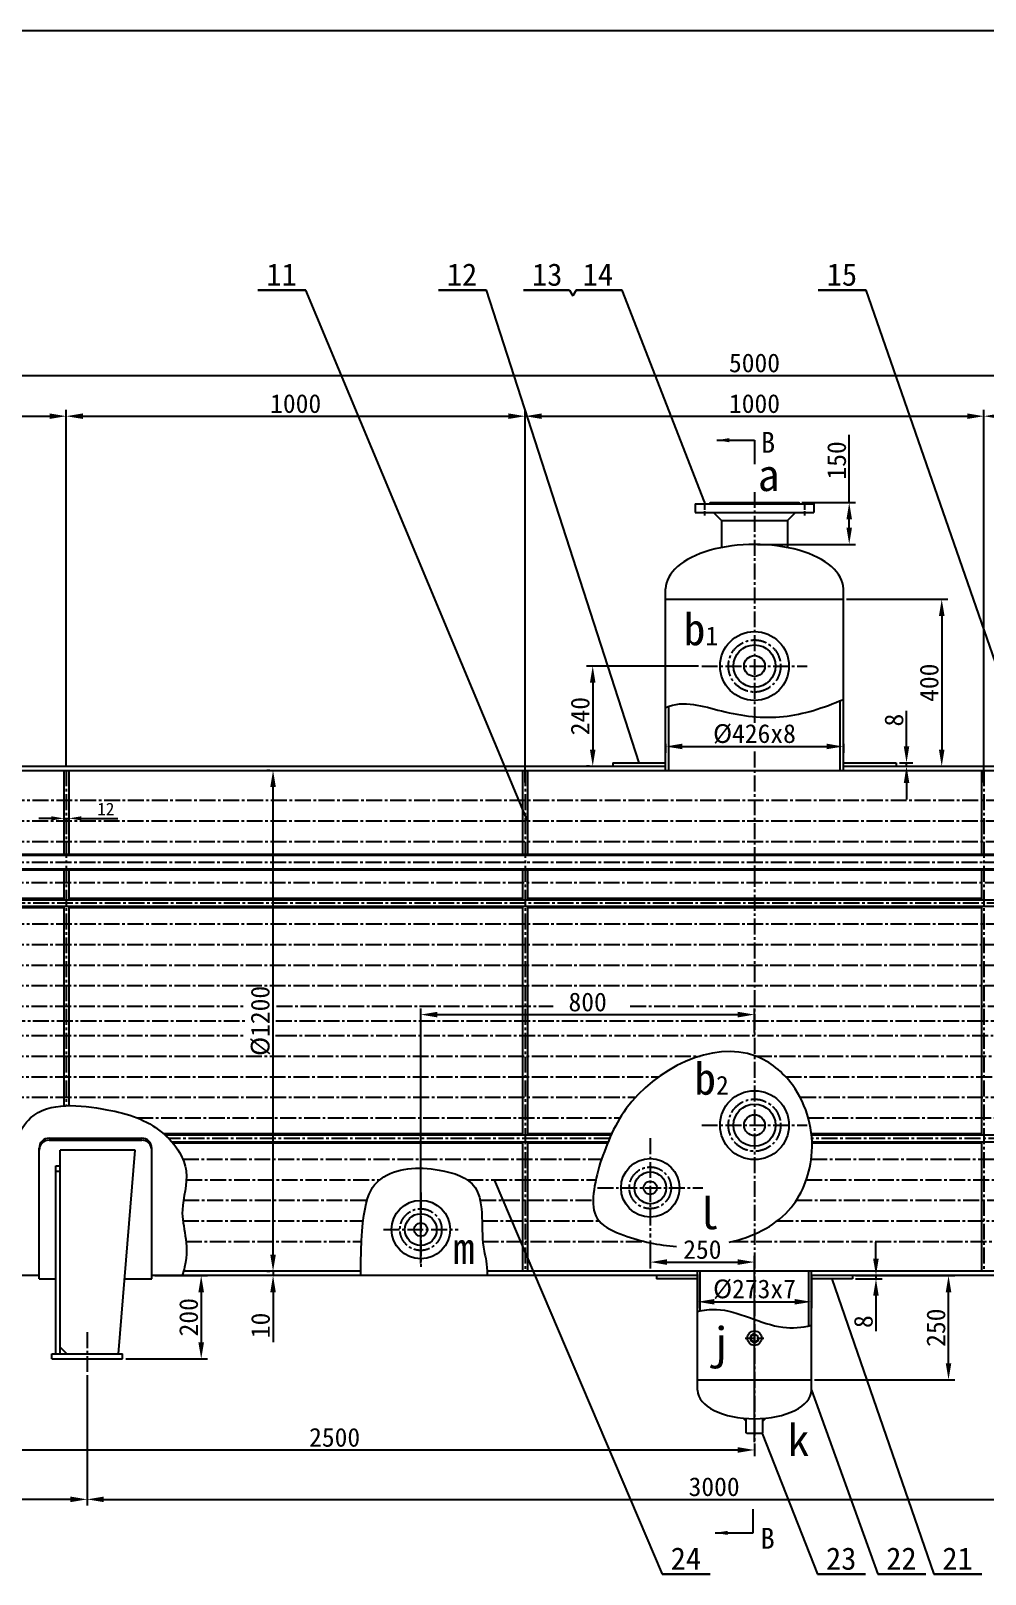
# Model space of a CAD drawing. Header units: millimetres. Extents: x -79479 to -67856, y 5358 to 13535.
# Drawn here: x -75238 to -72950, y 9838 to 13535 of the extents above; entities that cross this region are included whole.
import ezdxf

# ---------------------------------------------------------------- set-up
doc = ezdxf.new("R2010")
doc.units = ezdxf.units.MM
doc.linetypes.add('CENTER2', pattern=[28.575, 19.05, -3.175, 3.175, -3.175])
for name, color, linetype in [('1', 1, 'Continuous'), ('中心线', 1, 'CENTER2'), ('明细', 6, 'Continuous'), ('标注文字', 6, 'Continuous'), ('粗实线', 7, 'Continuous'), ('细实线', 3, 'Continuous')]:
    doc.layers.add(name, color=color, linetype=linetype)
doc.styles.add('样式 1', font='')
doc.styles.get('样式 1').set_extended_font_data('仿宋_GB2312')
doc.dimstyles.new('ISO-25', dxfattribs={"dimtxt": 2.5, "dimasz": 2.5, "dimexe": 1.25, "dimexo": 0.625, "dimtad": 1, "dimdsep": 46, "dimtxsty": 'Standard', "dimcen": 2.5, "dimadec": 0, "dimazin": 0, "dimtfac": 1, "dimtmove": 0, "dimatfit": 3, "dimfxl": 0, "dimarcsym": 0})

# ---------------------------------------------------------------- blocks, each defined once
blk = doc.blocks.new('*D51')
at = {"layer": 'Defpoints', "color": 0}
for p in [(-70753, 12709), (-76253, 11783.6), (-70753, 11783.6)]:
    blk.add_point(p, dxfattribs=at)
at = {"layer": '细实线', "color": 0, "lineweight": -2}
for p, q in [((-76253, 11791.1), (-76253, 12724)), ((-70753, 11791.1), (-70753, 12724)), ((-76213, 12709), (-70793, 12709))]:
    blk.add_line(p, q, dxfattribs=at)
at = {"layer": '细实线', "color": 0}
for points in [[(-76213, 12715.6), (-76213, 12702.3), (-76253, 12709)], [(-70793, 12715.6), (-70793, 12702.3), (-70753, 12709)]]:
    blk.add_solid(points, dxfattribs=at)
at = {"layer": '细实线', "color": 0, "insert": (-73503, 12739), "char_height": 45, "attachment_point": 5}
blk.add_mtext('5000', dxfattribs=at)
blk = doc.blocks.new('*D52')
at = {"layer": 'Defpoints', "color": 0}
for p in [(-73290, 12173.1), (-73163, 11773.1), (-73054.1, 11773.1)]:
    blk.add_point(p, dxfattribs=at)
at = {"layer": '细实线', "color": 0, "lineweight": -2}
for p, q in [((-73282.5, 12173.1), (-73039.1, 12173.1)), ((-73054.1, 12133.1), (-73054.1, 11813.1)), ((-73155.5, 11773.1), (-73039.1, 11773.1))]:
    blk.add_line(p, q, dxfattribs=at)
at = {"layer": '细实线', "color": 0}
for points in [[(-73060.8, 12133.1), (-73047.4, 12133.1), (-73054.1, 12173.1)], [(-73060.8, 11813.1), (-73047.4, 11813.1), (-73054.1, 11773.1)]]:
    blk.add_solid(points, dxfattribs=at)
at = {"layer": '细实线', "color": 0, "insert": (-73084.1, 11973.1), "char_height": 45, "attachment_point": 5, "rotation": 90}
blk.add_mtext('400', dxfattribs=at)
blk = doc.blocks.new('*D53')
at = {"layer": 'Defpoints', "color": 0}
for p in [(-73163, 11781.1), (-73163, 11773.1), (-73138.5, 11781.1)]:
    blk.add_point(p, dxfattribs=at)
at = {"layer": '细实线', "color": 0, "lineweight": -2}
for p, q in [((-73138.5, 11821.1), (-73138.5, 11906.1)), ((-73155.5, 11781.1), (-73123.5, 11781.1)), ((-73155.5, 11773.1), (-73123.5, 11773.1)), ((-73138.5, 11773.1), (-73138.5, 11781.1)), ((-73138.5, 11733.1), (-73138.5, 11693.1))]:
    blk.add_line(p, q, dxfattribs=at)
at = {"layer": '细实线', "color": 0}
for points in [[(-73145.1, 11821.1), (-73131.8, 11821.1), (-73138.5, 11781.1)], [(-73145.1, 11733.1), (-73131.8, 11733.1), (-73138.5, 11773.1)]]:
    blk.add_solid(points, dxfattribs=at)
at = {"layer": '细实线', "color": 0, "insert": (-73168.5, 11883.6), "char_height": 45, "attachment_point": 5, "rotation": 90}
blk.add_mtext('8', dxfattribs=at)
blk = doc.blocks.new('*D54')
at = {"layer": 'Defpoints', "color": 0}
for p in [(-73397, 12404.6), (-73503, 12304.6), (-73275.9, 12304.6)]:
    blk.add_point(p, dxfattribs=at)
at = {"layer": '细实线', "color": 0, "lineweight": -2}
for p, q in [((-73275.9, 12404.6), (-73275.9, 12566.8)), ((-73389.5, 12404.6), (-73260.9, 12404.6)), ((-73275.9, 12344.6), (-73275.9, 12364.6)), ((-73495.5, 12304.6), (-73260.9, 12304.6))]:
    blk.add_line(p, q, dxfattribs=at)
at = {"layer": '细实线', "color": 0}
for points in [[(-73282.6, 12364.6), (-73269.3, 12364.6), (-73275.9, 12404.6)], [(-73282.6, 12344.6), (-73269.3, 12344.6), (-73275.9, 12304.6)]]:
    blk.add_solid(points, dxfattribs=at)
at = {"layer": '细实线', "color": 0, "insert": (-73305.9, 12505.7), "char_height": 45, "attachment_point": 5, "rotation": 90}
blk.add_mtext('150', dxfattribs=at)
blk = doc.blocks.new('*D55')
at = {"layer": 'Defpoints', "color": 0}
for p in [(-75103, 10321.8), (-71903, 10321.8), (-71903, 10016.9)]:
    blk.add_point(p, dxfattribs=at)
at = {"layer": '细实线', "color": 0, "lineweight": -2}
for p, q in [((-75103, 10314.3), (-75103, 10001.9)), ((-71903, 10314.3), (-71903, 10001.9)), ((-75063, 10016.9), (-71943, 10016.9))]:
    blk.add_line(p, q, dxfattribs=at)
at = {"layer": '细实线', "color": 0}
for points in [[(-75063, 10023.5), (-75063, 10010.2), (-75103, 10016.9)], [(-71943, 10023.5), (-71943, 10010.2), (-71903, 10016.9)]]:
    blk.add_solid(points, dxfattribs=at)
at = {"layer": '细实线', "color": 0, "insert": (-73599.8, 10046.9), "char_height": 45, "attachment_point": 5}
blk.add_mtext('3000', dxfattribs=at)
blk = doc.blocks.new('*D26')
at = {"layer": 'Defpoints', "color": 0}
for p in [(-73268, 10553.1), (-73037.8, 10553.1), (-73366.5, 10303.1)]:
    blk.add_point(p, dxfattribs=at)
at = {"layer": '细实线', "color": 0, "lineweight": -2}
for p, q in [((-73260.5, 10553.1), (-73022.8, 10553.1)), ((-73037.8, 10343.1), (-73037.8, 10513.1)), ((-73359, 10303.1), (-73022.8, 10303.1))]:
    blk.add_line(p, q, dxfattribs=at)
at = {"layer": '细实线', "color": 0}
for points in [[(-73044.5, 10513.1), (-73031.2, 10513.1), (-73037.8, 10553.1)], [(-73044.5, 10343.1), (-73031.2, 10343.1), (-73037.8, 10303.1)]]:
    blk.add_solid(points, dxfattribs=at)
at = {"layer": '细实线', "color": 0, "insert": (-73067.8, 10428.1), "char_height": 45, "attachment_point": 5, "rotation": 90}
blk.add_mtext('250', dxfattribs=at)
blk = doc.blocks.new('*D27')
at = {"layer": 'Defpoints', "color": 0}
for p in [(-73268, 10553.1), (-73268, 10545.1), (-73211.8, 10545.1)]:
    blk.add_point(p, dxfattribs=at)
at = {"layer": '细实线', "color": 0, "lineweight": -2}
for p, q in [((-73211.8, 10593.1), (-73211.8, 10633.1)), ((-73260.5, 10553.1), (-73196.8, 10553.1)), ((-73260.5, 10545.1), (-73196.8, 10545.1)), ((-73211.8, 10553.1), (-73211.8, 10545.1)), ((-73211.8, 10505.1), (-73211.8, 10420.1))]:
    blk.add_line(p, q, dxfattribs=at)
at = {"layer": '细实线', "color": 0}
for points in [[(-73218.5, 10593.1), (-73205.2, 10593.1), (-73211.8, 10553.1)], [(-73218.5, 10505.1), (-73205.2, 10505.1), (-73211.8, 10545.1)]]:
    blk.add_solid(points, dxfattribs=at)
at = {"layer": '细实线', "color": 0, "insert": (-73241.8, 10442.6), "char_height": 45, "attachment_point": 5, "rotation": 90}
blk.add_mtext('8', dxfattribs=at)
blk = doc.blocks.new('*D28')
at = {"layer": 'Defpoints', "color": 0}
for p in [(-73639.5, 10563.1), (-73366.5, 10563.1), (-73366.5, 10490.1)]:
    blk.add_point(p, dxfattribs=at)
at = {"layer": '细实线', "color": 0, "lineweight": -2}
for p, q in [((-73639.5, 10555.6), (-73639.5, 10475.1)), ((-73366.5, 10555.6), (-73366.5, 10475.1)), ((-73599.5, 10490.1), (-73406.5, 10490.1))]:
    blk.add_line(p, q, dxfattribs=at)
at = {"layer": '细实线', "color": 0}
for points in [[(-73599.5, 10496.8), (-73599.5, 10483.5), (-73639.5, 10490.1)], [(-73406.5, 10496.8), (-73406.5, 10483.5), (-73366.5, 10490.1)]]:
    blk.add_solid(points, dxfattribs=at)
at = {"layer": '细实线', "color": 0, "insert": (-73503, 10520.1), "char_height": 45, "attachment_point": 5}
blk.add_mtext('%%C273x7', dxfattribs=at)
blk = doc.blocks.new('*D58')
at = {"layer": 'Defpoints', "color": 0}
for p in [(-74948, 10553.1), (-75018, 10353.1), (-74829.5, 10353.1)]:
    blk.add_point(p, dxfattribs=at)
at = {"layer": '细实线', "color": 0, "lineweight": -2}
for p, q in [((-74940.5, 10553.1), (-74814.5, 10553.1)), ((-74829.5, 10513.1), (-74829.5, 10393.1)), ((-75010.5, 10353.1), (-74814.5, 10353.1))]:
    blk.add_line(p, q, dxfattribs=at)
at = {"layer": '细实线', "color": 0}
for points in [[(-74836.2, 10513.1), (-74822.8, 10513.1), (-74829.5, 10553.1)], [(-74836.2, 10393.1), (-74822.8, 10393.1), (-74829.5, 10353.1)]]:
    blk.add_solid(points, dxfattribs=at)
at = {"layer": '细实线', "color": 0, "insert": (-74859.5, 10453.1), "char_height": 45, "attachment_point": 5, "rotation": 90}
blk.add_mtext('200', dxfattribs=at)
blk = doc.blocks.new('*D59')
at = {"layer": 'Defpoints', "color": 0}
for p in [(-75153, 12611.6), (-76253, 11783.6), (-75153, 11763.1)]:
    blk.add_point(p, dxfattribs=at)
at = {"layer": '细实线', "color": 0, "lineweight": -2}
for p, q in [((-76253, 11791.1), (-76253, 12626.6)), ((-76213, 12611.6), (-75193, 12611.6)), ((-75153, 11770.6), (-75153, 12626.6))]:
    blk.add_line(p, q, dxfattribs=at)
at = {"layer": '细实线', "color": 0}
for points in [[(-76213, 12618.3), (-76213, 12605), (-76253, 12611.6)], [(-75193, 12618.3), (-75193, 12605), (-75153, 12611.6)]]:
    blk.add_solid(points, dxfattribs=at)
at = {"layer": '细实线', "color": 0, "insert": (-75703, 12641.6), "char_height": 45, "attachment_point": 5}
blk.add_mtext('1000', dxfattribs=at)
blk = doc.blocks.new('*D60')
at = {"layer": 'Defpoints', "color": 0}
for p in [(-74053, 12611.6), (-75153, 11763.1), (-74053, 11763.1)]:
    blk.add_point(p, dxfattribs=at)
at = {"layer": '细实线', "color": 0, "lineweight": -2}
for p, q in [((-75153, 11770.6), (-75153, 12626.6)), ((-75113, 12611.6), (-74093, 12611.6)), ((-74053, 11770.6), (-74053, 12626.6))]:
    blk.add_line(p, q, dxfattribs=at)
at = {"layer": '细实线', "color": 0}
for points in [[(-75113, 12618.3), (-75113, 12605), (-75153, 12611.6)], [(-74093, 12618.3), (-74093, 12605), (-74053, 12611.6)]]:
    blk.add_solid(points, dxfattribs=at)
at = {"layer": '细实线', "color": 0, "insert": (-74603, 12641.6), "char_height": 45, "attachment_point": 5}
blk.add_mtext('1000', dxfattribs=at)
blk = doc.blocks.new('*D61')
at = {"layer": 'Defpoints', "color": 0}
for p in [(-72953, 12611.6), (-74053, 11726.5), (-72953, 11726.5)]:
    blk.add_point(p, dxfattribs=at)
at = {"layer": '细实线', "color": 0, "lineweight": -2}
for p, q in [((-74053, 11734), (-74053, 12626.6)), ((-74013, 12611.6), (-72993, 12611.6)), ((-72953, 11734), (-72953, 12626.6))]:
    blk.add_line(p, q, dxfattribs=at)
at = {"layer": '细实线', "color": 0}
for points in [[(-74013, 12618.3), (-74013, 12605), (-74053, 12611.6)], [(-72993, 12618.3), (-72993, 12605), (-72953, 12611.6)]]:
    blk.add_solid(points, dxfattribs=at)
at = {"layer": '细实线', "color": 0, "insert": (-73503, 12641.6), "char_height": 45, "attachment_point": 5}
blk.add_mtext('1000', dxfattribs=at)
blk = doc.blocks.new('*D62')
at = {"layer": 'Defpoints', "color": 0}
for p in [(-71853, 12611.6), (-72953, 11763.1), (-71853, 11763.1)]:
    blk.add_point(p, dxfattribs=at)
at = {"layer": '细实线', "color": 0, "lineweight": -2}
for p, q in [((-72953, 11770.6), (-72953, 12626.6)), ((-72913, 12611.6), (-71893, 12611.6)), ((-71853, 11770.6), (-71853, 12626.6))]:
    blk.add_line(p, q, dxfattribs=at)
at = {"layer": '细实线', "color": 0}
for points in [[(-72913, 12618.3), (-72913, 12605), (-72953, 12611.6)], [(-71893, 12618.3), (-71893, 12605), (-71853, 12611.6)]]:
    blk.add_solid(points, dxfattribs=at)
at = {"layer": '细实线', "color": 0, "insert": (-72403, 12641.6), "char_height": 45, "attachment_point": 5}
blk.add_mtext('1000', dxfattribs=at)
blk = doc.blocks.new('*D64')
at = {"layer": 'Defpoints', "color": 0}
for p in [(-75159, 11691.7), (-75147, 11691.7), (-75147, 11648.2)]:
    blk.add_point(p, dxfattribs=at)
at = {"layer": '细实线', "color": 0, "lineweight": -2}
for p, q in [((-75159, 11684.2), (-75159, 11633.2)), ((-75147, 11684.2), (-75147, 11633.2)), ((-75189, 11648.2), (-75219, 11648.2)), ((-75159, 11648.2), (-75147, 11648.2)), ((-75117, 11648.2), (-75029.1, 11648.2))]:
    blk.add_line(p, q, dxfattribs=at)
at = {"layer": '细实线', "color": 0}
for points in [[(-75189, 11653.2), (-75189, 11643.2), (-75159, 11648.2)], [(-75117, 11653.2), (-75117, 11643.2), (-75147, 11648.2)]]:
    blk.add_solid(points, dxfattribs=at)
at = {"layer": '细实线', "color": 0, "insert": (-75058.1, 11670.7), "char_height": 30, "attachment_point": 5}
blk.add_mtext('12', dxfattribs=at)
blk = doc.blocks.new('*D43')
at = {"layer": 'Defpoints', "color": 0}
for p in [(-73503, 11178.1), (-73503, 11128.1), (-74303, 10574.1)]:
    blk.add_point(p, dxfattribs=at)
at = {"layer": '细实线', "color": 0, "lineweight": -2}
for p, q in [((-74303, 10581.6), (-74303, 11193.1)), ((-74263, 11178.1), (-73543, 11178.1)), ((-73503, 11135.6), (-73503, 11193.1))]:
    blk.add_line(p, q, dxfattribs=at)
at = {"layer": '细实线', "color": 0}
for points in [[(-74263, 11184.8), (-74263, 11171.4), (-74303, 11178.1)], [(-73543, 11184.8), (-73543, 11171.4), (-73503, 11178.1)]]:
    blk.add_solid(points, dxfattribs=at)
at = {"layer": '细实线', "color": 0, "insert": (-73903, 11208.1), "char_height": 45, "attachment_point": 5}
blk.add_mtext('800', dxfattribs=at)
blk = doc.blocks.new('*D44')
at = {"layer": 'Defpoints', "color": 0}
for p in [(-73753, 10644.1), (-73503, 10585.2), (-73503, 10146)]:
    blk.add_point(p, dxfattribs=at)
at = {"layer": '细实线', "color": 0, "lineweight": -2}
for p, q in [((-73753, 10636.6), (-73753, 10570.2)), ((-73713, 10585.2), (-73543, 10585.2)), ((-73503, 10153.5), (-73503, 10600.2))]:
    blk.add_line(p, q, dxfattribs=at)
at = {"layer": '细实线', "color": 0}
for points in [[(-73713, 10591.9), (-73713, 10578.6), (-73753, 10585.2)], [(-73543, 10591.9), (-73543, 10578.6), (-73503, 10585.2)]]:
    blk.add_solid(points, dxfattribs=at)
at = {"layer": '细实线', "color": 0, "insert": (-73628, 10615.2), "char_height": 45, "attachment_point": 5}
blk.add_mtext('250', dxfattribs=at)
blk = doc.blocks.new('*D83')
at = {"layer": 'Defpoints', "color": 0}
for p in [(-74657.2, 10563.1), (-74657.2, 10553.1), (-74657.2, 10553.1)]:
    blk.add_point(p, dxfattribs=at)
at = {"layer": '细实线', "color": 0, "lineweight": -2}
for p, q in [((-74657.2, 10603.1), (-74657.2, 10643.1)), ((-74664.7, 10563.1), (-74672.2, 10563.1)), ((-74664.7, 10553.1), (-74672.2, 10553.1)), ((-74657.2, 10563.1), (-74657.2, 10553.1)), ((-74657.2, 10513.1), (-74657.2, 10393.8))]:
    blk.add_line(p, q, dxfattribs=at)
at = {"layer": '细实线', "color": 0}
for points in [[(-74663.9, 10603.1), (-74650.6, 10603.1), (-74657.2, 10563.1)], [(-74663.9, 10513.1), (-74650.6, 10513.1), (-74657.2, 10553.1)]]:
    blk.add_solid(points, dxfattribs=at)
at = {"layer": '细实线', "color": 0, "insert": (-74687.2, 10433.5), "char_height": 45, "attachment_point": 5, "rotation": 90}
blk.add_mtext('10', dxfattribs=at)
blk = doc.blocks.new('*D90')
at = {"layer": 'Defpoints', "color": 0}
for p in [(-74657.2, 11763.1), (-74657.2, 11763.1), (-74657.2, 10563.1)]:
    blk.add_point(p, dxfattribs=at)
at = {"layer": '细实线', "color": 0, "lineweight": -2}
for p, q in [((-74664.7, 11763.1), (-74672.2, 11763.1)), ((-74657.2, 10603.1), (-74657.2, 11723.1)), ((-74664.7, 10563.1), (-74672.2, 10563.1))]:
    blk.add_line(p, q, dxfattribs=at)
at = {"layer": '细实线', "color": 0}
for points in [[(-74663.9, 11723.1), (-74650.6, 11723.1), (-74657.2, 11763.1)], [(-74663.9, 10603.1), (-74650.6, 10603.1), (-74657.2, 10563.1)]]:
    blk.add_solid(points, dxfattribs=at)
at = {"layer": '细实线', "color": 0, "insert": (-74687.2, 11163.1), "char_height": 45, "attachment_point": 5, "rotation": 90}
blk.add_mtext('%%C1200', dxfattribs=at)
blk = doc.blocks.new('*D93')
at = {"layer": 'Defpoints', "color": 0}
for p in [(-73629.5, 12013.1), (-73890.8, 11773.1), (-73890.8, 11773.1)]:
    blk.add_point(p, dxfattribs=at)
at = {"layer": '细实线', "color": 0, "lineweight": -2}
for p, q in [((-73637, 12013.1), (-73905.8, 12013.1)), ((-73890.8, 11973.1), (-73890.8, 11813.1)), ((-73898.3, 11773.1), (-73905.8, 11773.1))]:
    blk.add_line(p, q, dxfattribs=at)
at = {"layer": '细实线', "color": 0}
for points in [[(-73897.5, 11973.1), (-73884.1, 11973.1), (-73890.8, 12013.1)], [(-73897.5, 11813.1), (-73884.1, 11813.1), (-73890.8, 11773.1)]]:
    blk.add_solid(points, dxfattribs=at)
at = {"layer": '细实线', "color": 0, "insert": (-73920.8, 11893.1), "char_height": 45, "attachment_point": 5, "rotation": 90}
blk.add_mtext('240', dxfattribs=at)
blk = doc.blocks.new('*D95')
at = {"layer": 'Defpoints', "color": 0}
for p in [(-76257, 10564.1), (-73503, 10153.5), (-73503, 10135.1)]:
    blk.add_point(p, dxfattribs=at)
at = {"layer": '细实线', "color": 0, "lineweight": -2}
for p, q in [((-76257, 10556.6), (-76257, 10120.1)), ((-76217, 10135.1), (-73543, 10135.1)), ((-73503, 10146), (-73503, 10120.1))]:
    blk.add_line(p, q, dxfattribs=at)
at = {"layer": '细实线', "color": 0}
for points in [[(-76217, 10141.8), (-76217, 10128.5), (-76257, 10135.1)], [(-73543, 10141.8), (-73543, 10128.5), (-73503, 10135.1)]]:
    blk.add_solid(points, dxfattribs=at)
at = {"layer": '细实线', "color": 0, "insert": (-74509.6, 10165.1), "char_height": 45, "attachment_point": 5}
blk.add_mtext('2500', dxfattribs=at)
blk = doc.blocks.new('*D96')
at = {"layer": 'Defpoints', "color": 0}
for p in [(-76257, 10564.1), (-75103, 10073.9), (-76257, 10016.9)]:
    blk.add_point(p, dxfattribs=at)
at = {"layer": '细实线', "color": 0, "lineweight": -2}
for p, q in [((-76257, 10556.6), (-76257, 10001.9)), ((-75103, 10066.4), (-75103, 10001.9)), ((-75143, 10016.9), (-76217, 10016.9))]:
    blk.add_line(p, q, dxfattribs=at)
at = {"layer": '细实线', "color": 0}
for points in [[(-76217, 10023.5), (-76217, 10010.2), (-76257, 10016.9)], [(-75143, 10023.5), (-75143, 10010.2), (-75103, 10016.9)]]:
    blk.add_solid(points, dxfattribs=at)
at = {"layer": '细实线', "color": 0, "insert": (-75680, 10046.9), "char_height": 45, "attachment_point": 5}
blk.add_mtext('1000', dxfattribs=at)
blk = doc.blocks.new('*D97')
at = {"layer": 'Defpoints', "color": 0}
for p in [(-73716, 11834.5), (-73290, 11834.5), (-73290, 11820.4)]:
    blk.add_point(p, dxfattribs=at)
at = {"layer": '细实线', "color": 0, "lineweight": -2}
for p, q in [((-73716, 11827), (-73716, 11805.4)), ((-73676, 11820.4), (-73330, 11820.4)), ((-73290, 11827), (-73290, 11805.4))]:
    blk.add_line(p, q, dxfattribs=at)
at = {"layer": '细实线', "color": 0}
for points in [[(-73676, 11827.1), (-73676, 11813.8), (-73716, 11820.4)], [(-73330, 11827.1), (-73330, 11813.8), (-73290, 11820.4)]]:
    blk.add_solid(points, dxfattribs=at)
at = {"layer": '细实线', "color": 0, "insert": (-73503, 11850.4), "char_height": 45, "attachment_point": 5}
blk.add_mtext('%%C426x8', dxfattribs=at)

msp = doc.modelspace()

# ---------------------------------------------------------------- linework, layer by layer
at = {"layer": '1', "color": 0}
msp.add_line((-67856.064, 13534.688), (-79478.937, 13534.688), dxfattribs=at)
at = {"layer": '中心线', "ltscale": 2}
for p, q in [((-73502.984, 12429.884), (-73502.984, 11872.926)), ((-73629.481, 12013.113), (-73376.487, 12013.113)), ((-73502.984, 11808.035), (-73502.984, 10145.998)), ((-75152.984, 11763.113), (-75152.984, 10959.86)), ((-74052.984, 11763.113), (-74052.984, 10563.113)), ((-72952.984, 11763.113), (-72952.984, 10563.113)), ((-76262.415, 11691.747), (-70731.463, 11691.747)), ((-76263.403, 11642.384), (-70732.451, 11642.384)), ((-76263.403, 11593.02), (-70732.451, 11593.02)), ((-76264.39, 11543.657), (-70733.439, 11543.657)), ((-76265.378, 11494.293), (-70734.426, 11494.293)), ((-70736.518, 11444.93), (-76240.984, 11444.93)), ((-76263.403, 11395.566), (-70732.451, 11395.566)), ((-76264.39, 11346.203), (-70733.439, 11346.203)), ((-76265.378, 11296.84), (-70734.426, 11296.84)), ((-76265.378, 11247.476), (-70734.426, 11247.476)), ((-76265.378, 11198.113), (-74724.112, 11198.113)), ((-74648.639, 11198.113), (-73985.42, 11198.113)), ((-73800.811, 11198.113), (-72748.594, 11198.113)), ((-76490.091, 11163.113), (-74724.539, 11163.113)), ((-76265.378, 11128.113), (-74725.023, 11128.113)), ((-74651.658, 11128.113), (-74638.576, 11128.113)), ((-74650.652, 11163.113), (-72766.722, 11163.113)), ((-74638.576, 11128.113), (-72758.141, 11128.113)), ((-76265.378, 11078.749), (-73633.575, 11078.749)), ((-73499.902, 11078.749), (-70734.426, 11078.749)), ((-76265.378, 11029.386), (-73732.323, 11029.386)), ((-73428.582, 11029.386), (-70734.426, 11029.386)), ((-76264.39, 10980.022), (-73788.395, 10980.022)), ((-73393.557, 10980.022), (-70733.439, 10980.022)), ((-74982.789, 10930.659), (-73825.451, 10930.659)), ((-73629.481, 10913.113), (-73376.487, 10913.113)), ((-73373.993, 10930.659), (-70732.451, 10930.659)), ((-73850.419, 10881.295), (-74907.264, 10881.295)), ((-73752.984, 10882.124), (-73752.984, 10644.101)), ((-70732.451, 10881.295), (-73365.551, 10881.295)), ((-74873.423, 10831.932), (-73869.411, 10831.932)), ((-73366.984, 10831.932), (-70734.426, 10831.932)), ((-74865.009, 10782.569), (-74401.287, 10782.569)), ((-74191.821, 10782.569), (-73883.239, 10782.569)), ((-73879.481, 10763.113), (-73626.487, 10763.113)), ((-73378.607, 10782.569), (-70733.439, 10782.569)), ((-74872.173, 10733.205), (-74431.825, 10733.205)), ((-74302.984, 10752.082), (-74302.984, 10574.143)), ((-74160.705, 10733.205), (-73890.085, 10733.205)), ((-73402.717, 10733.205), (-70732.451, 10733.205)), ((-74873.337, 10683.842), (-74441.138, 10683.842)), ((-74392.369, 10663.113), (-74213.599, 10663.113)), ((-74156.307, 10683.842), (-73875.749, 10683.842)), ((-73448.502, 10683.842), (-70732.451, 10683.842)), ((-74865.794, 10634.478), (-74445.058, 10634.478)), ((-74154.456, 10634.478), (-73766.755, 10634.478)), ((-73556.456, 10634.478), (-70731.463, 10634.478)), ((-75102.984, 10417.204), (-75102.984, 10321.794))]:
    msp.add_line(p, q, dxfattribs=at)
at = {"layer": '中心线'}
for p, q in [((-73622.984, 12406.396), (-73622.984, 12373.469)), ((-73382.984, 12406.396), (-73382.984, 12373.469)), ((-73525.586, 10403.113), (-73480.382, 10403.113))]:
    msp.add_line(p, q, dxfattribs=at)
at = {"layer": '中心线', "ltscale": 2}
for centre, radius in [((-73502.984, 12013.113), 62.5), ((-73502.984, 10913.113), 62.5), ((-73752.984, 10763.113), 50), ((-74302.984, 10663.113), 50)]:
    msp.add_circle(centre, radius, dxfattribs=at)
at = {"layer": '明细', "lineweight": 30}
for p, q in [((-74578.495, 12913.602), (-74693.518, 12913.602)), ((-74145.831, 12913.602), (-74260.854, 12913.602)), ((-73946.741, 12913.602), (-74056.642, 12913.602)), ((-73820.092, 12913.602), (-73930.259, 12913.602)), ((-73235.013, 12913.602), (-73350.035, 12913.602)), ((-73609.082, 9837.729), (-73724.105, 9837.729)), ((-73236.8, 9837.729), (-73351.823, 9837.729)), ((-73092.382, 9837.729), (-73207.405, 9837.729)), ((-72957.786, 9837.729), (-73072.809, 9837.729))]:
    msp.add_line(p, q, dxfattribs=at)
at = {"layer": '明细'}
for p, q in [((-74046.984, 11642.384), (-74578.495, 12913.602)), ((-73779.484, 11781.113), (-74145.831, 12913.602)), ((-73946.741, 12913.602), (-73938.367, 12899.967)), ((-73930.259, 12913.602), (-73938.367, 12899.967)), ((-73622.984, 12406.396), (-73820.092, 12913.602)), ((-73820.092, 12913.602), (-73820.092, 12913.602)), ((-72644.962, 11213.113), (-73235.013, 12913.602)), ((-74127.394, 10782.569), (-73724.105, 9837.729)), ((-73317.234, 10545.113), (-73072.809, 9837.729)), ((-73366.484, 10278.113), (-73207.405, 9837.729)), ((-73484.484, 10174.863), (-73351.823, 9837.729))]:
    msp.add_line(p, q, dxfattribs=at)
at = {"layer": '粗实线'}
for p, q in [((-73645.484, 12401.613), (-73645.484, 12380.613)), ((-73645.484, 12401.613), (-73360.484, 12401.613)), ((-73611.984, 12401.613), (-73608.984, 12404.613)), ((-73608.984, 12404.613), (-73396.984, 12404.613)), ((-73393.984, 12401.613), (-73396.984, 12404.613)), ((-73360.484, 12401.613), (-73360.484, 12380.613)), ((-73645.484, 12380.613), (-73360.484, 12380.613)), ((-73601.253, 12380.613), (-73582.484, 12361.844)), ((-73582.484, 12361.844), (-73582.484, 12296.916)), ((-73582.484, 12361.844), (-73423.484, 12361.844)), ((-73423.484, 12361.844), (-73404.715, 12380.613)), ((-73423.484, 12361.844), (-73423.484, 12296.916)), ((-73715.984, 11763.113), (-73715.984, 12198.113)), ((-73715.984, 12173.113), (-73289.984, 12173.113)), ((-73289.984, 11763.113), (-73289.984, 12198.113)), ((-73707.984, 11763.113), (-73707.984, 11916.981)), ((-73297.984, 11763.113), (-73297.984, 11929.866)), ((-76219.984, 11763.113), (-70785.984, 11763.113)), ((-76207.45, 11773.113), (-73715.984, 11773.113)), ((-75158.984, 11763.113), (-75158.984, 11562.657)), ((-75146.984, 11763.113), (-75146.984, 11562.657)), ((-74058.984, 11763.113), (-74058.984, 11562.657)), ((-74046.984, 11763.113), (-74046.984, 11562.657)), ((-73842.984, 11781.113), (-73715.984, 11781.113)), ((-73842.984, 11781.113), (-73842.984, 11773.113)), ((-73289.984, 11781.113), (-73162.984, 11781.113)), ((-73289.984, 11773.113), (-71965.484, 11773.113)), ((-73162.984, 11781.113), (-73162.984, 11773.113)), ((-72958.984, 11763.113), (-72958.984, 11562.657)), ((-76259.484, 11562.657), (-70746.484, 11562.657)), ((-76259.484, 11559.657), (-70746.484, 11559.657)), ((-76259.484, 11527.657), (-70746.484, 11527.657)), ((-76259.484, 11524.657), (-70746.484, 11524.657)), ((-75158.984, 11524.657), (-75158.984, 11452.93)), ((-75146.984, 11524.657), (-75146.984, 11452.93)), ((-74058.984, 11524.657), (-74058.984, 11452.93)), ((-74046.984, 11524.657), (-74046.984, 11452.93)), ((-72958.984, 11524.657), (-72958.984, 11452.93)), ((-76238.984, 11452.93), (-71846.984, 11452.93)), ((-71846.984, 11436.93), (-76238.984, 11436.93)), ((-75158.984, 11455.93), (-76218.984, 11455.93)), ((-75158.984, 11453.93), (-76218.984, 11453.93)), ((-75158.984, 11435.93), (-76218.984, 11435.93)), ((-75158.984, 11433.93), (-76218.984, 11433.93)), ((-75158.984, 11436.93), (-75158.984, 10959.558)), ((-74058.984, 11455.93), (-75146.984, 11455.93)), ((-74058.984, 11453.93), (-75146.984, 11453.93)), ((-75146.984, 11436.93), (-75146.984, 10960.014)), ((-74058.984, 11435.93), (-75146.984, 11435.93)), ((-74058.984, 11433.93), (-75146.984, 11433.93)), ((-74058.984, 11436.93), (-74058.984, 10889.295)), ((-72958.984, 11455.93), (-74046.984, 11455.93)), ((-72958.984, 11453.93), (-74046.984, 11453.93)), ((-74046.984, 11436.93), (-74046.984, 10889.295)), ((-72958.984, 11435.93), (-74046.984, 11435.93)), ((-72958.984, 11433.93), (-74046.984, 11433.93)), ((-72958.984, 11436.93), (-72958.984, 10889.295)), ((-75193.984, 10882.113), (-74971.984, 10882.113)), ((-75193.984, 10877.313), (-74971.984, 10877.313)), ((-74058.984, 10892.295), (-74919.061, 10892.295)), ((-74058.984, 10890.295), (-74916.768, 10890.295)), ((-73846.912, 10889.295), (-74915.648, 10889.295)), ((-74899.824, 10873.295), (-73853.772, 10873.295)), ((-74058.984, 10872.295), (-74898.955, 10872.295)), ((-74058.984, 10870.295), (-74897.256, 10870.295)), ((-74058.984, 10873.295), (-74058.984, 10563.113)), ((-73845.553, 10892.295), (-74046.984, 10892.295)), ((-73846.462, 10890.295), (-74046.984, 10890.295)), ((-74046.984, 10873.295), (-74046.984, 10563.113)), ((-73854.181, 10872.295), (-74046.984, 10872.295)), ((-73854.994, 10870.295), (-74046.984, 10870.295)), ((-72958.984, 10892.295), (-73366.562, 10892.295)), ((-72958.984, 10890.295), (-73366.342, 10890.295)), ((-71846.984, 10889.295), (-73366.238, 10889.295)), ((-73365.119, 10873.295), (-71846.984, 10873.295)), ((-72958.984, 10872.295), (-73365.083, 10872.295)), ((-72958.984, 10870.295), (-73365.024, 10870.295)), ((-72958.984, 10873.295), (-72958.984, 10563.113)), ((-75217.984, 10545.113), (-75217.984, 10858.113)), ((-75167.984, 10365.113), (-75167.984, 10853.113)), ((-74987.984, 10853.113), (-75167.984, 10853.113)), ((-75027.984, 10365.113), (-74987.984, 10853.113)), ((-74947.984, 10545.113), (-74947.984, 10858.113)), ((-75177.984, 10365.113), (-75177.984, 10815.613)), ((-75177.984, 10815.613), (-75167.984, 10815.613)), ((-75177.984, 10803.113), (-75167.984, 10803.113)), ((-75217.984, 10553.113), (-76207.45, 10553.113)), ((-75217.984, 10545.113), (-75177.984, 10545.113)), ((-75013.23, 10545.113), (-74947.984, 10545.113)), ((-73639.484, 10553.113), (-74947.984, 10553.113)), ((-74446.637, 10563.113), (-74872.011, 10563.113)), ((-70785.984, 10563.113), (-74144.06, 10563.113)), ((-73737.984, 10553.113), (-73737.984, 10545.113)), ((-73639.484, 10545.113), (-73737.984, 10545.113)), ((-73639.484, 10278.113), (-73639.484, 10563.113)), ((-73633.484, 10468.269), (-73633.484, 10563.113)), ((-73372.484, 10432.595), (-73372.484, 10563.113)), ((-73366.484, 10278.113), (-73366.484, 10563.113)), ((-70798.518, 10553.113), (-73366.484, 10553.113)), ((-73267.984, 10545.113), (-73366.484, 10545.113)), ((-73267.984, 10553.113), (-73267.984, 10545.113)), ((-75187.984, 10365.113), (-75017.984, 10365.113)), ((-75187.984, 10353.113), (-75187.984, 10365.113)), ((-75187.984, 10353.113), (-75017.984, 10353.113)), ((-75167.984, 10381.113), (-75151.984, 10365.113)), ((-75017.984, 10353.113), (-75017.984, 10365.113)), ((-73639.484, 10303.113), (-73366.484, 10303.113)), ((-73522.984, 10203.976), (-73530.002, 10210.994)), ((-73522.984, 10176.363), (-73522.984, 10210.48)), ((-73482.984, 10203.976), (-73475.966, 10210.994)), ((-73482.984, 10176.363), (-73482.984, 10210.48)), ((-73521.484, 10174.863), (-73522.984, 10176.363)), ((-73484.484, 10174.863), (-73521.484, 10174.863)), ((-73484.484, 10174.863), (-73482.984, 10176.363))]:
    msp.add_line(p, q, dxfattribs=at)
for centre, radius in [((-73502.984, 12013.113), 82.5), ((-73502.984, 12013.113), 50.5), ((-73502.984, 12013.113), 25), ((-73502.984, 10913.113), 82.5), ((-73502.984, 10913.113), 50.5), ((-73502.984, 10913.113), 25), ((-73752.984, 10763.113), 70), ((-73752.984, 10763.113), 38), ((-73752.984, 10763.113), 16), ((-74302.984, 10663.113), 70), ((-74302.984, 10663.113), 38), ((-74302.984, 10663.113), 16), ((-73502.984, 10403.113), 17.5), ((-73502.984, 10403.113), 8.916)]:
    msp.add_circle(centre, radius, dxfattribs=at)
for centre, start, end in [((-75193.984, 10858.113), 90, 180), ((-75193.984, 10853.313), 90, 180), ((-74971.984, 10858.113), 0, 90), ((-74971.984, 10853.313), 0, 90)]:
    msp.add_arc(centre, 24, start, end, dxfattribs=at)
for centre, major_axis, start_param, end_param in [((-73502.984, 12198.113), (-213, 0), 3.14159265, 6.28318531), ((-73502.984, 10278.113), (-136.5, 0), 0, 3.14159265)]:
    msp.add_ellipse(centre, major_axis=major_axis, ratio=0.5, start_param=start_param, end_param=end_param, dxfattribs=at)
for points, knots in [([(-73715.984, 11913.95), (-73671.482, 11932.862), (-73577.279, 11898.723), (-73435.279, 11881.186), (-73337.782, 11912.738), (-73289.984, 11933.251)], [39.81584516, 39.81584516, 39.81584516, 39.81584516, 178.03181951, 332.39226373, 480.84349801, 480.84349801, 480.84349801, 480.84349801]), ([(-73563.698, 10632.771), (-73508.598, 10645.204), (-73411.531, 10690.389), (-73347.277, 10849.771), (-73386.457, 11000.185), (-73557.252, 11141.76), (-73805.43, 11014.518), (-73858.958, 10861.838), (-73875.749, 10813.944), (-73888.179, 10763.878), (-73907.15, 10687.462), (-73795.237, 10638.669), (-73732.856, 10625.465), (-73690.255, 10622.921)], [450.4268299, 450.4268299, 450.4268299, 450.4268299, 611.52529456, 752.43718714, 929.23393003, 1040.92422873, 1376.33556222, 1529.63974632, 1529.63974632, 1529.63974632, 1659.74162647, 1728.21658676, 1856.94687317, 1856.94687317, 1856.94687317, 1856.94687317]), ([(-75281.248, 10553.113), (-75280.452, 10602.82), (-75279.753, 10681.519), (-75285.581, 10790.776), (-75281.156, 10871.818), (-75218.496, 10973.257), (-75087.858, 10958.46), (-74964.81, 10930.793), (-74889.505, 10875.66), (-74855.863, 10788.912), (-74890.73, 10691.066), (-74853.373, 10629.404), (-74872.812, 10560.016), (-74874.962, 10553.113)], [33.14493368, 33.14493368, 33.14493368, 33.14493368, 182.1003304, 269.11058706, 362.31541407, 421.38274284, 604.83471882, 680.72885126, 812.04365864, 859.09201355, 952.16445809, 1089.50685783, 1104.33310704, 1104.33310704, 1104.33310704, 1104.33310704]), ([(-74446.622, 10553.113), (-74447.267, 10726.961), (-74402.232, 10809.686), (-74274.869, 10816.198), (-74139.141, 10772.597), (-74165.39, 10642.098), (-74143.113, 10581.983), (-74144.187, 10553.113)], [1064.13415865, 1064.13415865, 1064.13415865, 1064.13415865, 1182.92590076, 1336.67522572, 1441.37812446, 1594.25453832, 1640.84552032, 1640.84552032, 1640.84552032, 1640.84552032]), ([(-73639.484, 10466.927), (-73624.465, 10470.506), (-73556.347, 10479.437), (-73465.347, 10421.214), (-73389.366, 10428.555), (-73366.484, 10433.931)], [79.64961668, 79.64961668, 79.64961668, 79.64961668, 126.2952044, 291.21293538, 362.28001394, 362.28001394, 362.28001394, 362.28001394])]:
    msp.add_open_spline(points, degree=3, knots=knots, dxfattribs=at)
at = {"layer": '细实线'}
msp.add_arc((-73502.984, 10403.113), 10.416, 90, 0, dxfattribs=at)

# ---------------------------------------------------------------- texts
at = {"layer": '1', "color": 6, "style": '样式 1'}
for s, p in [('12', (-74240.614, 12924.146)), ('13', (-74036.402, 12924.146)), ('11', (-74673.278, 12924.146)), ('14', (-73914.874, 12924.146)), ('15', (-73329.795, 12924.146)), ('24', (-73703.865, 9848.273)), ('23', (-73331.583, 9848.273)), ('22', (-73187.165, 9848.273)), ('21', (-73052.569, 9848.273))]:
    msp.add_text(s, height=53.5384, dxfattribs=at).set_placement(p)
at = {"layer": '标注文字', "char_height": 50, "width": 44.45775, "attachment_point": 1}
for insert in [(-73487.391, 12573.942), (-73488.465, 9948.512)]:
    msp.add_mtext('B', dxfattribs=dict(at, insert=insert))
at = {"layer": '粗实线', "char_height": 76.8, "width": 192, "attachment_point": 5}
for s, insert in [('{\\fSimSun|b0|i0|c134|p2;a}', (-73468.932, 12470.149)), ('{\\fSimSun|b0|i0|c134|p2;b\\H0.58594x;1}', (-73631.55, 12100.704)), ('{\\fSimSun|b0|i0|c134|p2;b\\H0.58594x;2}', (-73606.118, 11024.11)), ('{\\fSimSun|b0|i0|c134|p2;l}', (-73613.92, 10701.789)), ('{\\fSimSun|b0|i0|c134|p2;m}', (-74199.991, 10618.742)), ('{\\fSimSun|b0|i0|c134|p2;j}', (-73584.847, 10379.458)), ('{\\fSimSun|b0|i0|c134|p2;k}', (-73397.613, 10159.145))]:
    msp.add_mtext(s, dxfattribs=dict(at, insert=insert))

# ---------------------------------------------------------------- dimensions: what is measured, and where the dimension line sits
at = {"layer": '细实线'}
for base, p1, p2, text, picture, middle in [((-70752.984, 12708.972), (-76252.984, 11783.613), (-70752.984, 11783.613), '5000', '*D51', (-73502.984, 12708.972)), ((-73502.984, 10135.131), (-76256.984, 10564.113), (-73502.984, 10153.498), '2500', '*D95', (-74509.563, 10135.131)), ((-73366.484, 10490.131), (-73639.484, 10563.113), (-73366.484, 10563.113), '%%C<>x7', '*D28', (-73502.984, 10490.131)), ((-71902.984, 10016.88), (-75102.984, 10321.794), (-71902.984, 10321.794), '3000', '*D55', (-73599.849, 10016.88))]:
    dim = msp.add_linear_dim(base=base, p1=p1, p2=p2, text=text, dimstyle='ISO-25', override={"dimtxt": 45, "dimasz": 40, "dimexe": 15, "dimexo": 7.5, "dimgap": 7.5}, dxfattribs=at)
    dim.commit()
    dim.dimension.update_dxf_attribs({"geometry": picture, "text_midpoint": middle, "dimtype": 160})
for base, p1, p2, text, picture, middle in [((-75152.984, 12611.637), (-76252.984, 11783.613), (-75152.984, 11763.113), '1000', '*D59', (-75702.984, 12641.637)), ((-74052.984, 12611.637), (-75152.984, 11763.113), (-74052.984, 11763.113), '1000', '*D60', (-74602.984, 12641.637)), ((-72952.984, 12611.637), (-74052.984, 11726.474), (-72952.984, 11726.474), '1000', '*D61', (-73502.984, 12641.637)), ((-71852.984, 12611.637), (-72952.984, 11763.113), (-71852.984, 11763.113), '1000', '*D62', (-72402.984, 12641.637)), ((-73289.984, 11820.426), (-73715.984, 11834.538), (-73289.984, 11834.538), '%%C426x8', '*D97', (-73502.984, 11850.426)), ((-76256.984, 10016.88), (-75102.984, 10073.902), (-76256.984, 10564.113), '1000', '*D96', (-75679.984, 10046.88))]:
    dim = msp.add_linear_dim(base=base, p1=p1, p2=p2, text=text, dimstyle='ISO-25', override={"dimtxt": 45, "dimasz": 40, "dimexe": 15, "dimexo": 7.5, "dimgap": 7.5}, dxfattribs=at)
    dim.commit()
    dim.dimension.update_dxf_attribs({"geometry": picture, "text_midpoint": middle})
dim = msp.add_linear_dim(base=(-73275.939, 12304.613), p1=(-73396.984, 12404.613), p2=(-73502.984, 12304.613), angle=90, text='150', dimstyle='ISO-25', override={"dimtxt": 45, "dimasz": 40, "dimexe": 15, "dimexo": 7.5, "dimgap": 7.5}, dxfattribs=at)
dim.commit()
dim.dimension.update_dxf_attribs({"geometry": '*D54', "text_midpoint": (-73275.939, 12505.684), "dimtype": 160})
for base, p1, p2, picture, middle in [((-73054.089, 11773.113), (-73289.984, 12173.113), (-73162.984, 11773.113), '*D52', (-73084.089, 11973.113)), ((-73890.8, 11773.113), (-73629.481, 12013.113), (-73890.8, 11773.113), '*D93', (-73920.8, 11893.113)), ((-73138.472, 11781.113), (-73162.984, 11773.113), (-73162.984, 11781.113), '*D53', (-73168.472, 11883.613)), ((-74657.237, 10553.113), (-74657.237, 10563.113), (-74657.237, 10553.113), '*D83', (-74687.237, 10433.47)), ((-73211.838, 10545.113), (-73267.984, 10553.113), (-73267.984, 10545.113), '*D27', (-73241.838, 10442.613)), ((-74829.498, 10353.113), (-74947.984, 10553.113), (-75017.984, 10353.113), '*D58', (-74859.498, 10453.113)), ((-73037.82, 10553.113), (-73366.484, 10303.113), (-73267.984, 10553.113), '*D26', (-73067.82, 10428.113))]:
    dim = msp.add_linear_dim(base=base, p1=p1, p2=p2, angle=90, dimstyle='ISO-25', override={"dimtxt": 45, "dimasz": 40, "dimexe": 15, "dimexo": 7.5, "dimgap": 7.5}, dxfattribs=at)
    dim.commit()
    dim.dimension.update_dxf_attribs({"geometry": picture, "text_midpoint": middle})
dim = msp.add_linear_dim(base=(-74657.237, 11763.113), p1=(-74657.237, 10563.113), p2=(-74657.237, 11763.113), angle=90, text='%%C1200', dimstyle='ISO-25', override={"dimtxt": 45, "dimasz": 40, "dimexe": 15, "dimexo": 7.5, "dimgap": 7.5}, dxfattribs=at)
dim.commit()
dim.dimension.update_dxf_attribs({"geometry": '*D90', "text_midpoint": (-74687.237, 11163.113)})
for base, p1, p2, override, picture, middle in [((-75146.984, 11648.181), (-75158.984, 11691.747), (-75146.984, 11691.747), {"dimtxt": 30, "dimasz": 30, "dimexe": 15, "dimexo": 7.5, "dimgap": 7.5}, '*D64', (-75058.055, 11670.681)), ((-73502.984, 10585.227), (-73752.984, 10644.101), (-73502.984, 10145.998), {"dimtxt": 45, "dimasz": 40, "dimexe": 15, "dimexo": 7.5, "dimgap": 7.5}, '*D44', (-73627.984, 10615.227))]:
    dim = msp.add_linear_dim(base=base, p1=p1, p2=p2, dimstyle='ISO-25', override=override, dxfattribs=at)
    dim.commit()
    dim.dimension.update_dxf_attribs({"geometry": picture, "text_midpoint": middle})
dim = msp.add_linear_dim(base=(-73502.984, 11178.113), p1=(-74302.984, 10574.143), p2=(-73502.984, 11128.113), dimstyle='ISO-25', override={"dimtxt": 45, "dimasz": 40, "dimexe": 15, "dimexo": 7.5, "dimgap": 7.5}, dxfattribs=at)
dim.commit()
dim.dimension.update_dxf_attribs({"geometry": '*D43', "text_midpoint": (-73902.984, 11178.113), "dimtype": 160})

# ---------------------------------------------------------------- leaders
for points in [[(-73593.682, 12554.143), (-73502.984, 12554.143), (-73502.984, 12496.98)], [(-73597.219, 9936.587), (-73506.521, 9936.587), (-73506.521, 9993.749)]]:
    msp.add_leader(points, dimstyle='ISO-25', override={"dimtxt": 30, "dimasz": 30, "dimexe": 15, "dimexo": 7.5, "dimgap": 7.5}, dxfattribs=at)

doc.saveas('drawing.dxf')
